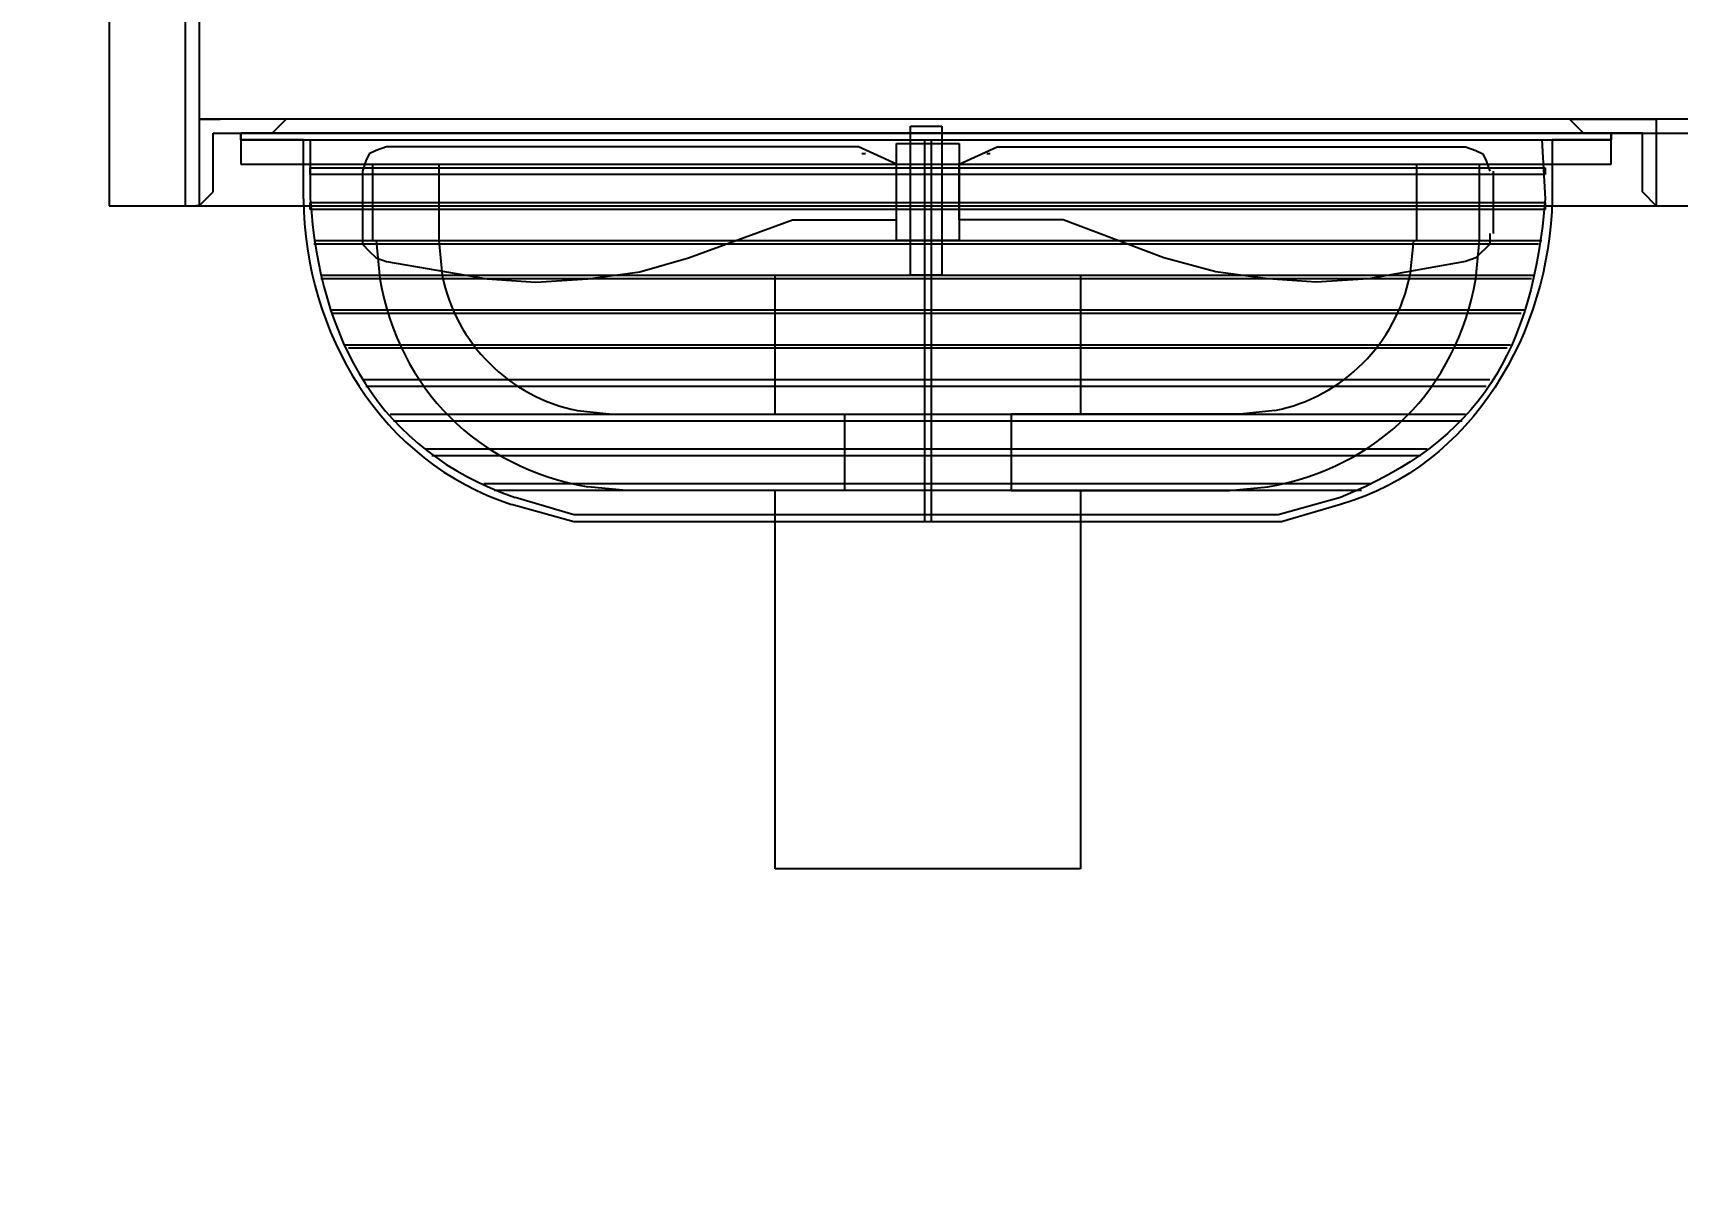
# Model space of a CAD drawing. Header units: metres. Extents: x 531759 to 532148, y 2675314 to 2675634.
# Drawn here: x 531961.067 to 531961.722, y 2675489.319 to 2675489.779 of the extents above; entities that cross this region are included whole.
import ezdxf

# ---------------------------------------------------------------- set-up
doc = ezdxf.new("R2010")
doc.units = ezdxf.units.M
doc.layers.add('IDT', color=7, linetype='Continuous')
doc.layers.add('MMS Block Numbering', color=7, linetype='Continuous')
doc.styles.add('Adani Regular', font='Adani Regular.ttf')

# ---------------------------------------------------------------- blocks, each defined once
blk = doc.blocks.new('IDT')
at = {"layer": 'IDT', "color": 0, "lineweight": 25}
for p, q in [((14.66292, 15.66177), (14.66292, 15.81254)), ((14.66292, 15.81254), (14.78464, 15.81254)), ((14.78464, 15.81254), (14.78464, 15.66177)), ((14.55918, 15.66731), (14.5827, 15.67422)), ((14.55918, 15.66454), (14.58408, 15.67146)), ((14.5827, 15.67422), (14.86486, 15.67422)), ((14.58408, 15.67146), (14.86486, 15.67146)), ((14.7224, 15.52208), (14.7224, 15.67422)), ((14.72516, 15.52208), (14.72516, 15.67422)), ((14.86486, 15.67422), (14.88976, 15.66731)), ((14.86486, 15.67146), (14.88837, 15.66454)), ((14.90082, 15.65901), (14.54674, 15.65901)), ((14.55089, 15.66177), (14.89667, 15.66177)), ((14.60344, 15.66177), (14.58823, 15.66039)), ((14.69058, 15.66177), (14.60344, 15.66177)), ((14.69058, 15.63135), (14.69058, 15.66177)), ((14.75697, 15.63135), (14.75697, 15.66177)), ((14.75697, 15.66177), (14.84411, 15.66177)), ((14.84411, 15.66177), (14.85933, 15.66039)), ((14.92434, 15.64518), (14.52461, 15.64518)), ((14.52737, 15.64794), (14.92157, 15.64794)), ((14.93817, 15.63135), (14.50939, 15.63135)), ((14.51077, 15.63411), (14.93678, 15.63411)), ((14.58546, 15.62996), (14.5993, 15.63135)), ((14.5993, 15.63135), (14.69058, 15.63135)), ((14.66292, 15.57602), (14.66292, 15.63135)), ((14.84965, 15.63135), (14.75697, 15.63135)), ((14.78464, 15.63135), (14.78464, 15.57602)), ((14.86348, 15.62996), (14.84965, 15.63135)), ((14.94923, 15.61751), (14.49971, 15.61751)), ((14.50109, 15.62028), (14.94785, 15.62028)), ((14.95615, 15.60368), (14.49141, 15.60368)), ((14.49279, 15.60507), (14.95477, 15.60507)), ((14.48726, 15.59123), (14.96168, 15.59123)), ((14.96168, 15.58985), (14.48588, 15.58985)), ((14.48311, 15.5774), (14.96583, 15.5774)), ((14.50524, 15.5774), (14.50386, 15.56219)), ((14.50939, 15.57049), (14.54812, 15.5774)), ((14.54812, 15.5774), (14.56887, 15.57879)), ((14.56887, 15.57879), (14.58823, 15.5774)), ((14.58823, 15.5774), (14.60898, 15.57464)), ((14.85933, 15.5774), (14.83858, 15.57464)), ((14.88008, 15.57879), (14.85933, 15.5774)), ((14.89944, 15.5774), (14.88008, 15.57879)), ((14.93955, 15.57049), (14.89944, 15.5774)), ((14.9437, 15.56219), (14.94232, 15.5774)), ((14.96583, 15.57602), (14.48173, 15.57602)), ((14.50524, 15.5691), (14.50939, 15.57049)), ((14.53014, 15.56219), (14.53152, 15.57602)), ((14.60898, 15.57464), (14.62972, 15.5691)), ((14.78464, 15.57602), (14.66292, 15.57602)), ((14.71825, 15.51654), (14.71825, 15.57602)), ((14.71825, 15.57602), (14.73069, 15.57602)), ((14.73069, 15.57602), (14.73069, 15.51654)), ((14.83858, 15.57464), (14.81922, 15.5691)), ((14.9188, 15.56219), (14.91742, 15.57602)), ((14.9437, 15.5691), (14.93955, 15.57049)), ((14.49971, 15.56357), (14.50524, 15.5691)), ((14.62972, 15.5691), (14.66984, 15.55389)), ((14.81922, 15.5691), (14.77772, 15.55389)), ((14.94647, 15.56634), (14.9437, 15.5691)), ((14.94923, 15.56357), (14.94647, 15.56634)), ((14.9686, 15.56219), (14.47896, 15.56219)), ((14.48034, 15.56357), (14.9686, 15.56357)), ((14.49833, 15.53452), (14.49833, 15.55942)), ((14.49971, 15.55942), (14.49971, 15.56357)), ((14.50386, 15.56219), (14.50386, 15.53176)), ((14.52875, 15.56219), (14.52875, 15.53176)), ((14.71133, 15.52346), (14.71133, 15.56219)), ((14.71133, 15.56219), (14.73623, 15.56219)), ((14.73623, 15.56219), (14.73623, 15.52346)), ((14.9188, 15.53176), (14.9188, 15.56219)), ((14.94508, 15.56219), (14.94508, 15.53176)), ((14.94923, 15.55942), (14.94923, 15.56357)), ((14.94923, 15.53452), (14.94923, 15.55942)), ((14.66984, 15.55389), (14.71133, 15.55389)), ((14.71133, 15.55389), (14.71133, 15.53176)), ((14.77772, 15.55389), (14.73623, 15.55389)), ((14.73623, 15.55389), (14.73623, 15.53176)), ((15.0502, 15.54836), (13.85793, 15.54836)), ((14.43332, 15.51378), (14.43332, 15.54836)), ((14.43332, 15.54836), (14.43885, 15.54282)), ((14.47481, 15.52208), (14.47481, 15.54559)), ((14.47758, 15.54697), (14.47758, 15.54974)), ((14.47758, 15.54974), (14.96998, 15.54974)), ((14.96998, 15.54697), (14.47758, 15.54697)), ((14.47896, 15.52208), (14.47758, 15.54559)), ((14.96998, 15.54974), (14.96998, 15.54697)), ((14.96998, 15.52208), (14.96998, 15.54559)), ((14.97275, 15.54559), (14.97275, 15.52208)), ((15.01424, 15.54836), (15.00871, 15.54282)), ((15.01424, 15.51378), (15.01424, 15.54836)), ((15.01424, 15.38376), (15.01424, 15.54836)), ((15.01424, 15.54836), (15.01562, 15.54836)), ((15.01977, 15.54836), (15.01977, 15.38791)), ((15.0502, 15.41834), (15.0502, 15.54836)), ((14.43885, 15.54282), (14.43885, 15.51931)), ((15.00871, 15.54282), (15.00871, 15.51931)), ((14.99764, 15.53176), (14.4513, 15.53176)), ((14.4513, 15.53176), (14.4513, 15.51931)), ((14.47758, 15.53314), (14.47758, 15.53591)), ((14.47758, 15.53591), (14.96998, 15.53591)), ((14.96998, 15.53314), (14.47758, 15.53314)), ((14.50109, 15.53038), (14.49971, 15.53452)), ((14.71133, 15.53176), (14.69612, 15.52484)), ((14.73623, 15.53176), (14.75144, 15.52484)), ((14.94785, 15.53038), (14.94923, 15.53452)), ((14.96998, 15.53591), (14.96998, 15.53314)), ((14.99764, 15.51931), (14.99764, 15.53176)), ((14.50248, 15.52761), (14.50109, 15.53038)), ((14.50524, 15.52623), (14.50248, 15.52761)), ((14.50939, 15.52484), (14.50524, 15.52623)), ((14.69612, 15.52484), (14.50939, 15.52484)), ((14.69888, 15.52761), (14.70027, 15.52761)), ((14.74868, 15.52761), (14.75006, 15.52761)), ((14.75144, 15.52484), (14.93955, 15.52484)), ((14.93955, 15.52484), (14.9437, 15.52623)), ((14.9437, 15.52623), (14.94647, 15.52761)), ((14.94647, 15.52761), (14.94785, 15.53038)), ((14.98519, 15.51931), (13.88697, 15.51931)), ((14.43885, 15.51931), (14.46236, 15.51931)), ((14.4513, 15.51931), (14.4513, 15.52208)), ((14.4513, 15.52208), (14.47481, 15.52208)), ((14.99764, 15.52208), (14.4513, 15.52208)), ((14.4513, 15.52208), (14.4513, 15.51931)), ((14.4513, 15.51931), (14.99764, 15.51931)), ((14.99764, 15.51931), (14.4513, 15.51931)), ((14.4513, 15.51931), (14.47896, 15.51931)), ((14.46236, 15.51931), (14.4679, 15.51378)), ((14.73623, 15.52346), (14.71133, 15.52346)), ((14.96998, 15.51931), (14.99764, 15.51931)), ((14.97275, 15.52208), (14.99764, 15.52208)), ((14.98519, 15.51931), (14.97966, 15.51378)), ((15.00871, 15.51931), (14.98519, 15.51931)), ((14.99764, 15.52208), (14.99764, 15.51931)), ((14.99764, 15.51931), (14.99764, 15.52208)), ((13.85793, 15.51378), (15.01424, 15.51378)), ((14.4679, 15.51378), (14.43332, 15.51378)), ((14.73069, 15.51654), (14.71825, 15.51654)), ((14.97966, 15.51378), (15.01424, 15.51378)), ((15.01424, 15.51378), (15.00594, 15.51378))]:
    blk.add_line(p, q, dxfattribs=at)
for centre, start, end in [((14.59929, 15.56219), 101.53413, 168.46587), ((14.84965, 15.56219), 11.53413, 78.46587)]:
    blk.add_arc(centre, 0.06917, start, end, dxfattribs=at)
for points in [[(14.47481, 15.54559), (14.47592, 15.59838), (14.50632, 15.65214), (14.55918, 15.66731)], [(14.47758, 15.54559), (14.48265, 15.60601), (14.50349, 15.6419), (14.55918, 15.66454)], [(14.96998, 15.54559), (14.96627, 15.60163), (14.94271, 15.64571), (14.88837, 15.66454)], [(14.97275, 15.54559), (14.9721, 15.59889), (14.94188, 15.65055), (14.88976, 15.66731)], [(14.58823, 15.66039), (14.54402, 15.65242), (14.51322, 15.62162), (14.50524, 15.5774)], [(14.94232, 15.5774), (14.93434, 15.62162), (14.90354, 15.65242), (14.85933, 15.66039)]]:
    blk.add_open_spline(points, degree=3, dxfattribs=at)

msp = doc.modelspace()

# ---------------------------------------------------------------- block references
at = {"layer": 'IDT', "color": 8, "rotation": 180}
msp.add_blockref('IDT', (531976.14728, 2675505.25885), dxfattribs=at)

# ---------------------------------------------------------------- texts
at = {"layer": 'MMS Block Numbering', "insert": (531974.14681, 2675479.97056), "char_height": 7.5, "attachment_point": 5, "style": 'Adani Regular'}
msp.add_mtext_dynamic_manual_height_columns('A16c-\\PBL-02', width=41.5353798, gutter_width=1, heights=[0], dxfattribs=at)

doc.saveas('drawing.dxf')
